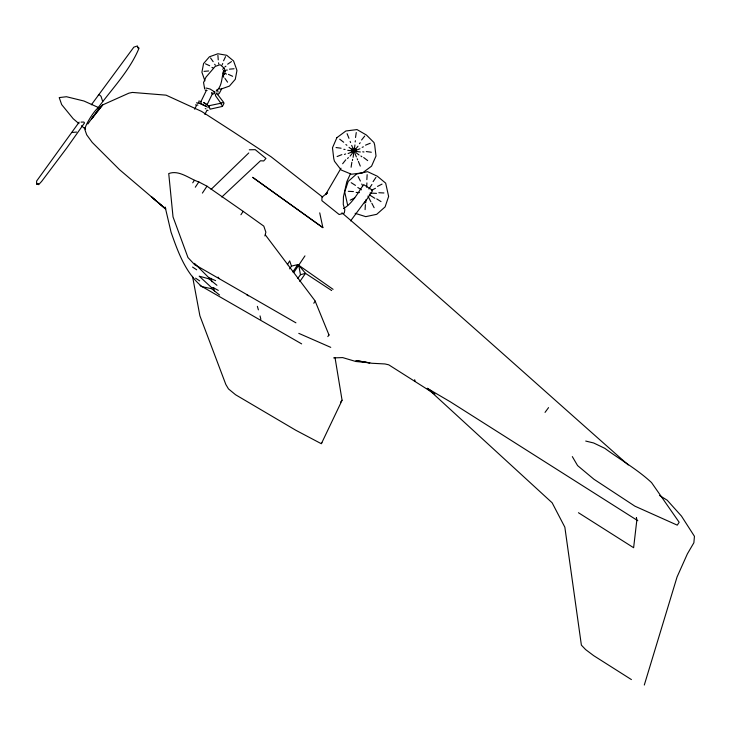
<?xml version="1.0" encoding="UTF-8"?>
<svg xmlns="http://www.w3.org/2000/svg" width="731" height="731" viewBox="0 0 731 731"><rect width="100%" height="100%" fill="white"/><g stroke="black" fill="none" stroke-linecap="round" stroke-linejoin="round"><path stroke-width="1.1" d="M204.671 87.4L204.662 88.944L203.556 82.512L205.996 77.13L215.188 66.43L219.821 64.776L221.913 65.735M365.089 209.633L365.381 204.634M366.852 179.652L367.145 174.654M365.728 202.889L365.92 199.682M366.66 187.191L366.907 182.905M351.108 167.244L351.849 162.282M355.531 137.492L356.262 132.539M353.457 152.87L354.197 147.918M352.424 160.555L352.607 159.321M355.184 141.969L355.367 140.727M353.11 157.348L353.658 153.629M354.398 148.667L354.946 144.948M644.294 685.038L677.052 576.978L687.387 553.87L693.874 542.758L694.45 536.326L681.447 516.059L667.202 500.223L659.49 495.435M222.699 76.088L224.655 73.831L225.203 70.934L224.207 68.175L221.932 66.283M223.677 70.724C221.475 77.404 222.434 86.349 216.202 91.037L217.326 89.429L218.076 92.179M350.624 220.89L364.833 201.692M321.914 442.538L342.099 400.25M223.558 60.783L225.559 56.662M222.242 64.566L222.745 63.533M194.665 109.23L196.557 105.337L195.515 104.862M200.65 102.176L206.297 90.607L205.256 90.132M204.881 114.447L207.001 110.134L208.052 110.619M224.015 103.309L222.443 106.406L209.989 109.202M221.868 88.424L219.3 93.349L217.198 94.701M350.597 173.466L346.823 181.672L343.442 196.867L343.268 204.369L344.813 209.751L344.328 213.068L339.175 214.53L321.896 200.659L321.951 197.215L327.351 192.911L325.551 194.656L341.011 168.221M207.951 107.704L209.011 105.73L220.506 103.318L222.251 105.712M287.374 264.713L289.677 260.876L291.459 266.111L289.622 268.853M215.27 94.92L216.513 93.047L223.823 102.614L220.872 102.833M192.728 182.805L194.336 180.383M195.296 187.218L198.814 181.928L206.983 186.195L243.167 211.36L263.809 226.144L265.865 232.184L264.878 235.921M202.405 193.085L206.983 186.195M240.919 214.74L243.167 211.36M304.964 255.877L293.798 272.544M373.112 181.617L375.908 177.414M368.917 188.991L371.915 184.477M364.321 203.108L372.582 190.672M313.782 303.246L315.171 301.154L329.041 335.1M327.826 336.598L328.977 334.871M340.646 402.114L342.035 400.021L335.008 357.505M321.969 442.767L321.338 443.726L295.872 430.294L235.565 394.749L228.456 388.883L225.852 384.515L199.892 315.792L192.518 276.291M292.829 271.923L297.791 264.604L333.08 289.339M299.838 281.526L305.503 273.357L298.76 265.216L300.459 274.71L297.791 278.383M91.348 104.798L133.846 47.159L137.419 45.962L138.132 47.908L137.501 47.478L139.064 48.091C129.853 70.478 112.336 88.396 98.118 107.74M79.167 122.15L36.632 181.032L36.55 184.45L38.615 184.258L37.208 183.39L38.615 184.66L41.612 181.452L66.841 147.881L84.513 122.927L83.837 122.059L81.031 122.114M87.857 124.014L99.306 107.859L102.66 104.908L128.93 93.148L132.421 92.426L166.083 95.158L201.555 111.386L233.29 131.854L271.128 156.809L322.627 197.114M545.034 412.394L548.552 407.615M342.638 163.744L345.79 159.787M361.58 139.996L364.742 136.03M352.241 152.377L355.403 148.411M347.572 158.563L348.367 157.576M359.424 143.715L360.209 142.728M350.085 156.096L352.452 153.126M355.613 149.17L357.98 146.2M98.283 95.277L99.032 94.445L101.042 96.355L102.687 101.463M211.095 189.393L248.768 152.962M221.804 197.014L260.501 160.765L263.727 160.957L265.947 158.444L255.238 149.663L249.308 149.8M227.652 64.191L231.471 61.578M224.974 66.832L225.934 66.183M222.617 69.262L224.207 68.175M343.533 208.618C352.689 203.172 357.678 193.021 363.654 184.623L372.463 190.206M350.186 200.175L354.736 197.882M377.498 186.405L382.048 184.111M371.522 190.279L375.423 188.306M337.119 156.535L341.852 154.634M365.527 145.14L370.261 143.239M351.456 151.344L356.189 149.444M344.429 154.442L345.608 153.967M362.183 147.324L363.362 146.849M348.111 153.519L351.666 152.094M356.399 150.202L359.944 148.777M300.459 274.71L305.503 273.357L331.664 290.554M291.459 266.111L297.791 264.604M71.601 132.53L76.536 132.073M204.05 71.364L208.664 70.962M229.452 69.162L234.066 68.76M226.171 70.149L227.323 70.048M223.275 71.099L225.203 70.934M206.252 88.067L210.181 89.072L214.612 91.905L213.562 91.996M198.558 101.216L199.865 101.116L201.436 102.112M333.61 357.888L342.665 357.596L355.778 361.479L369.813 362.887L355.951 360.547L371.823 363.261L384.99 363.956L388.728 364.815L434.918 394.128M348.312 191.321L353.402 191.559M378.832 192.728L383.921 192.966M356.143 192.427L359.414 192.582M369.95 193.066L376.492 193.368M336.041 147.543L341.085 148.219M366.295 151.564L371.339 152.231M351.3 150.056L356.344 150.732M343.808 149.307L345.069 149.471M362.713 151.82L363.974 151.984M347.728 150.312L351.51 150.814M356.554 151.481L360.328 151.984M216.924 285.3L209.093 278.895L199.197 276.172L211.423 287.475L213.626 287.822L218.304 290.408M218.752 88.725L220.954 89.109L229.433 86.084L235.281 79.313L236.935 70.624L236.561 69.253L233.573 60.956L226.738 55.291L217.902 53.765L209.422 56.79L203.574 63.551L201.92 72.25L204.918 80.876M219.519 294.995L211.771 288.745L202.058 286.698L200.13 285.474L301.647 343.881M585.723 441.058L593.645 442.977L604.802 448.322C620.29 459.753 637.496 469.485 651.568 482.606L679.172 522.281L677.262 525.15L634.883 506.163L593.919 479.234L577.581 465.583L572.327 456.61M211.515 92.581L212.209 92.764M205.256 108.627L205.95 108.8M194.492 263.361L208.746 277.625L215.627 280.658M355.111 213.306L365.756 216.65L376.73 214.311L385.1 206.9L388.627 196.411L385.666 183.143L377.333 176.217L367.574 171.666L356.591 174.015L348.221 181.416L344.703 191.906L347.654 205.173M202.405 104.305L198.083 102.669L206.946 106.744L202.469 104.533M298.787 333.354L330.75 347.362M98.703 107.649L83.964 101.015L66.457 96.73L59.22 97.588L61.669 104.597L73.191 118.724L78.957 123.649M205.475 63.825L209.66 65.744M228.456 74.379L232.632 76.298M211.935 67.389L212.977 67.873M225.513 73.63L226.555 74.105M222.909 73.036L224.655 73.831M213.607 93.97L212.566 93.486L206.919 105.054L209.002 106.013M196.511 102.797L197.562 103.281M198.814 181.928C189.338 178.867 179.232 169.638 168.733 173.567L173.028 216.924L187.968 257.55L194.409 264.412L196.337 265.645M207.257 104.506L203.474 102.468L205.868 104.149M194.409 264.412L295.927 322.828M631.41 679.583L593.663 655.643L585.613 649.576L581.383 645.135L564.844 527.179L552.152 502.8L427.343 388.335L450.186 401.721L637.807 520.71M351.209 182.686L355.467 185.391M376.757 198.896L381.015 201.601M357.806 187.492L361.452 189.813M369.365 194.83L374.839 198.302M246.521 294.611L248.43 295.817M578.449 512.723L633.622 547.72L636.838 520.097L636.427 517.594L636.564 519.522M206.297 90.05L207.083 90.543M211.78 93.55L212.566 94.052M197.087 104.734L197.873 105.237M192.555 267.071L196.694 269.812M195.57 278.164L199.709 280.896M427.343 388.335L431.884 391.441M322.892 227.697L252.624 177.322L322.864 227.597L319.73 212.849M339.696 139.182L343.689 142.243M363.682 157.54L367.684 160.592M351.83 148.868L355.823 151.92M345.9 144.528L346.896 145.295M360.895 155.995L361.891 156.763M349.034 147.324L352.031 149.617M356.034 152.678L359.031 154.972M200.458 285.328C184.989 271.685 177.679 251.089 171.036 232.129L165.169 207.074L165.663 208.911L119.509 169.647L92.234 142.417L86.715 134.842L84.988 129.908L84.951 127.715M341.925 212.831C438.563 295.488 532.936 380.787 628.267 464.953M156.397 201.025L151.344 196.73L165.526 209.002M158.088 202.46L165.663 208.911M81.433 125.759L85.545 129.286M265.572 235.199L315.116 300.925M215.462 95.615L221.054 103.528M210.546 57.959L213.169 61.687M224.947 78.436L227.569 82.164M214.658 64.237L215.316 65.169M223.174 76.335L223.823 77.267M218.103 277.113L219.136 278.612M358.108 176.591L360.392 181.032M371.841 203.255L374.126 207.705M361.744 184.011L362.722 185.912M367.958 196.072L370.9 201.793M347.097 133.691L348.979 138.323M358.4 161.46L360.282 166.083M350.131 141.394L350.597 142.545M351.675 145.359L354.763 152.706M354.974 153.464L356.381 156.937M357.185 158.746L357.66 159.897M257.367 306.335L258.399 309.862M209.797 108.508L209.011 105.73L209.203 106.424M414.678 379.7L415.071 381.116M214.813 92.545L214.622 91.85L214.329 93.714M211.04 278.301L211.981 281.782M208.746 277.625L209.093 278.895M211.423 287.475L211.771 288.745M213.626 287.822L214.567 291.294M260.035 315.902L260.894 319.328M218.615 62.82L218.706 63.953M217.893 55.337L218.249 59.869M85.198 127.98A12.756 1.946 -57.6 0 1 93.276 113.305A12.756 1.946 -57.6 0 1 99.06 108.946M336.9 137.647L332.468 147.799L333.775 158.718L334.46 161.231L341.158 169.985L351.447 174.234L362.585 172.827L371.567 166.156L376.008 156.005L374.701 145.094L374.016 142.572L366.432 135.034L357.02 129.579L345.891 130.977L336.9 137.647M102.66 104.908L91.695 118.778L102.66 104.908"/></g></svg>
